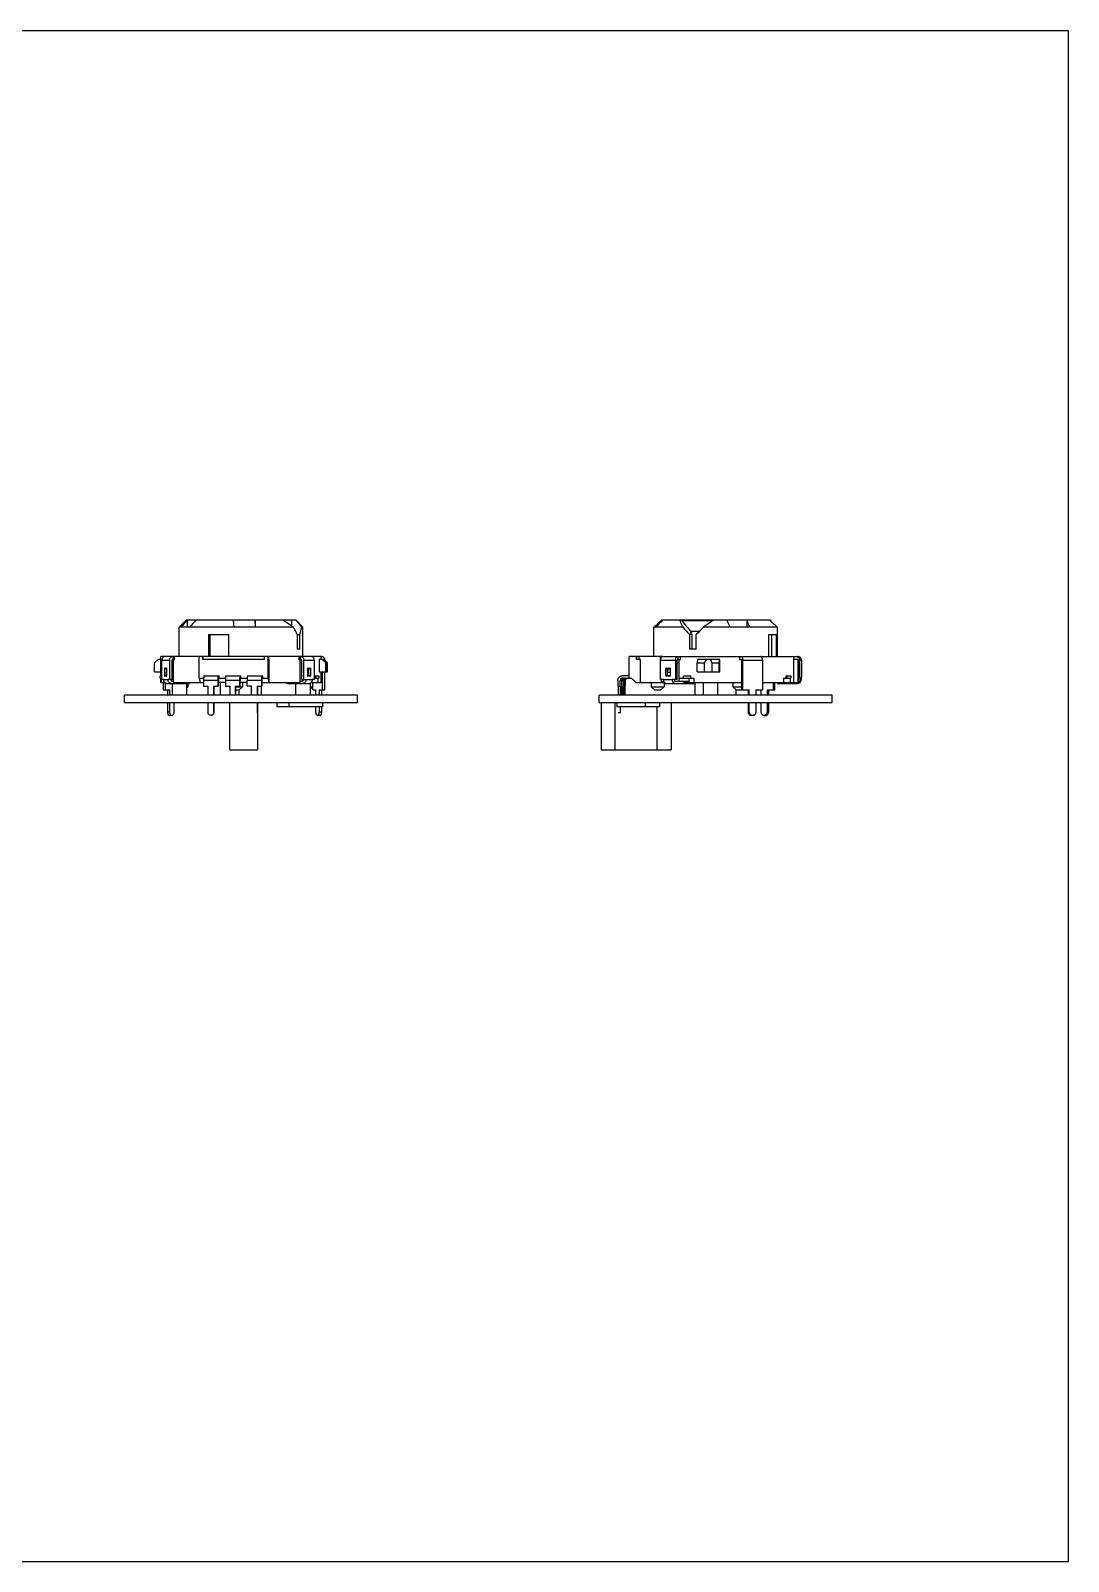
# Model space of a CAD drawing. Header units: millimetres. Extents: x 0 to 297, y 0 to 210.
# Drawn here: x 154.6 to 297, y 0 to 210 of the extents above; entities that cross this region are included whole.
import ezdxf

# ---------------------------------------------------------------- set-up
doc = ezdxf.new("R2010")
doc.units = ezdxf.units.MM
doc.header["$LTSCALE"] = 16.335
doc.layers.get('0').update_dxf_attribs({"linetype": 'CONTINUOUS'})

msp = doc.modelspace()

# ---------------------------------------------------------------- linework, layer by layer
at = {"color": 7, "linetype": 'Continuous'}
for p, q in [((0, 210), (297, 210)), ((297, 0), (297, 210)), ((175.965, 129.148), (174.965, 128.148)), ((190.69, 128.148), (174.965, 128.148)), ((174.965, 124.148), (174.965, 128.148)), ((175.965, 129.148), (190.96, 129.148)), ((176.125, 128.148), (176.125, 129.148)), ((182.401, 129.148), (182.461, 128.148)), ((185.395, 129.148), (185.395, 128.148)), ((185.455, 128.148), (185.395, 129.148)), ((190.965, 129.148), (191.965, 128.148)), ((191.965, 128.148), (191.796, 128.148)), ((191.965, 124.148), (191.965, 128.148)), ((240.104, 124.148), (240.104, 128.148)), ((244.126, 128.148), (240.104, 128.148)), ((240.253, 128.237), (240.163, 128.148)), ((241.104, 129.148), (241.104, 128.9)), ((241.104, 129.148), (256.104, 129.148)), ((248.179, 129.048), (243.951, 129.048)), ((257.104, 128.148), (246.915, 128.148)), ((252.896, 129.148), (252.896, 128.148)), ((256.028, 129.148), (256.067, 129.11)), ((256.104, 129.148), (256.104, 129.074)), ((257.104, 124.148), (257.104, 128.148)), ((178.988, 127.148), (181.776, 127.148)), ((178.988, 127.148), (178.988, 124.148)), ((179.233, 124.148), (179.233, 127.148)), ((181.776, 124.148), (181.776, 127.148)), ((191.169, 127.148), (191.538, 127.148)), ((191.169, 127.148), (191.169, 125.148)), ((191.538, 125.148), (191.538, 127.148)), ((245.375, 127.148), (245.012, 127.148)), ((245.012, 127.148), (245.012, 125.148)), ((245.375, 127.148), (245.096, 127.448)), ((245.096, 127.448), (245.297, 127.448)), ((246.326, 127.548), (245.21, 127.548)), ((245.297, 127.232), (245.297, 127.448)), ((245.375, 125.148), (245.375, 127.148)), ((245.942, 125.148), (245.942, 127.148)), ((255.829, 127.148), (256.934, 127.148)), ((255.829, 127.148), (255.829, 124.148)), ((256.315, 124.148), (256.315, 127.148)), ((256.934, 124.148), (256.934, 127.148)), ((194.507, 124.148), (172.465, 124.148)), ((172.465, 123.748), (172.465, 124.148)), ((172.9, 124.148), (172.9, 124.113)), ((174.214, 123.748), (174.214, 124.148)), ((174.329, 123.748), (174.329, 124.148)), ((177.731, 121.148), (177.731, 124.148)), ((178.229, 123.748), (178.229, 124.148)), ((178.263, 123.748), (178.263, 124.148)), ((186.681, 123.748), (186.681, 124.148)), ((186.697, 123.748), (186.697, 124.148)), ((187.195, 121.148), (187.195, 124.148)), ((187.282, 123.748), (187.282, 124.148)), ((191.538, 125.148), (191.169, 125.148)), ((191.399, 124.148), (191.399, 123.748)), ((191.588, 124.148), (191.588, 123.748)), ((193.339, 124.06), (193.339, 124.148)), ((194.465, 123.748), (194.465, 124.148)), ((236.734, 121.148), (236.734, 124.148)), ((241.3, 124.148), (236.734, 124.148)), ((237.73, 123.748), (237.73, 124.148)), ((237.773, 123.748), (237.773, 124.148)), ((238.118, 123.748), (238.118, 124.148)), ((240.985, 124.148), (240.985, 123.748)), ((241.242, 124.123), (241.242, 124.148)), ((241.328, 124.148), (259.87, 124.148)), ((243.438, 123.748), (243.438, 124.148)), ((243.709, 124.148), (243.709, 123.748)), ((243.754, 123.748), (243.754, 124.148)), ((245.942, 125.148), (245.012, 125.148)), ((251.85, 124.148), (251.85, 123.748)), ((259.284, 124.148), (259.284, 123.748)), ((171.579, 123.248), (172.078, 123.748)), ((171.579, 122.048), (171.579, 123.248)), ((171.579, 122.048), (172.479, 122.048)), ((172.479, 123.748), (172.078, 123.748)), ((172.465, 121.498), (172.465, 122.048)), ((172.479, 122.048), (172.479, 123.748)), ((172.605, 123.648), (173.662, 123.648)), ((172.605, 120.982), (172.605, 123.648)), ((173.302, 122.448), (172.964, 122.448)), ((172.964, 122.448), (172.964, 121.548)), ((173.007, 122.548), (173.26, 122.548)), ((173.26, 121.948), (173.302, 122.066)), ((173.302, 121.948), (173.26, 121.948)), ((173.26, 121.548), (173.26, 121.948)), ((173.302, 121.548), (173.302, 122.448)), ((173.662, 123.648), (173.662, 120.982)), ((174.024, 120.982), (174.024, 123.648)), ((174.223, 123.248), (174.024, 123.248)), ((174.115, 123.748), (174.329, 123.748)), ((174.223, 120.548), (174.223, 123.748)), ((186.697, 123.748), (178.229, 123.748)), ((187.332, 123.748), (187.282, 123.748)), ((187.332, 120.548), (187.332, 123.748)), ((191.531, 123.748), (191.399, 123.748)), ((191.531, 123.748), (191.531, 120.548)), ((191.759, 123.248), (191.531, 123.248)), ((191.534, 123.748), (191.677, 123.748)), ((191.759, 123.648), (191.759, 120.982)), ((192.087, 123.648), (193.521, 123.648)), ((192.087, 120.982), (192.087, 123.648)), ((192.574, 122.448), (192.592, 122.448)), ((192.574, 122.448), (192.574, 121.548)), ((192.756, 121.948), (192.574, 121.948)), ((192.756, 121.948), (192.592, 122.448)), ((192.631, 122.548), (192.976, 122.548)), ((193.033, 122.448), (192.705, 122.448)), ((192.705, 122.448), (192.705, 122.104)), ((192.756, 121.548), (192.756, 121.948)), ((193.033, 121.548), (193.033, 122.448)), ((193.521, 123.648), (193.521, 120.982)), ((194.853, 123.748), (194.19, 123.748)), ((194.19, 123.748), (194.19, 122.048)), ((194.19, 122.048), (195.351, 122.048)), ((194.465, 120.548), (194.465, 122.048)), ((194.592, 123.748), (195.09, 123.248)), ((194.597, 122.048), (194.597, 119.548)), ((194.72, 123.746), (194.722, 123.748)), ((195.351, 123.248), (194.853, 123.748)), ((194.96, 123.641), (194.96, 123.648)), ((194.96, 119.548), (194.96, 122.048)), ((195.09, 123.248), (195.177, 123.248)), ((195.09, 122.048), (195.09, 123.248)), ((195.177, 122.048), (195.177, 123.248)), ((195.264, 123.248), (195.351, 123.248)), ((195.264, 123.248), (195.264, 122.048)), ((195.351, 122.048), (195.351, 123.248)), ((238.306, 123.748), (237.73, 123.748)), ((238.306, 120.548), (238.306, 123.748)), ((241.049, 123.748), (240.985, 123.748)), ((241.041, 120.982), (241.041, 123.648)), ((241.041, 123.648), (243.089, 123.648)), ((241.967, 122.448), (241.737, 122.448)), ((241.737, 122.448), (241.737, 121.548)), ((241.819, 122.548), (242.311, 122.548)), ((242.067, 122.448), (241.952, 121.948)), ((242.393, 121.948), (241.952, 121.948)), ((241.952, 121.948), (241.952, 121.548)), ((241.967, 122.013), (241.967, 122.448)), ((242.067, 122.448), (242.393, 122.448)), ((242.393, 121.548), (242.393, 122.448)), ((243.089, 123.648), (243.089, 120.982)), ((243.318, 120.982), (243.318, 123.648)), ((243.582, 123.248), (243.318, 123.248)), ((243.376, 123.748), (243.754, 123.748)), ((243.582, 120.748), (243.582, 123.748)), ((246.125, 123.748), (246.081, 123.248)), ((246.081, 123.248), (247.077, 123.248)), ((246.081, 122.048), (246.081, 123.248)), ((246.081, 122.048), (249.148, 122.048)), ((249.148, 123.748), (246.125, 123.748)), ((247.077, 122.048), (247.077, 123.248)), ((248.075, 123.292), (248.074, 123.248)), ((248.074, 123.248), (249.07, 123.248)), ((248.074, 123.248), (248.074, 122.048)), ((249.07, 123.248), (249.113, 123.748)), ((249.07, 122.048), (249.07, 123.248)), ((249.148, 122.048), (249.148, 123.748)), ((251.85, 123.748), (252.097, 123.748)), ((252.14, 123.648), (252.14, 119.548)), ((252.309, 123.648), (255.028, 123.648)), ((252.309, 119.548), (252.309, 123.648)), ((255.028, 123.648), (255.028, 119.548)), ((259.951, 123.748), (259.282, 123.748)), ((259.282, 123.748), (259.282, 120.548)), ((259.912, 120.548), (259.912, 123.748)), ((259.951, 120.548), (259.951, 123.748)), ((260.368, 123.648), (260.15, 123.648)), ((260.15, 121.282), (260.15, 123.648)), ((260.368, 123.648), (260.368, 121.282)), ((172.371, 121.498), (172.605, 121.498)), ((172.371, 121.148), (172.371, 121.498)), ((172.371, 121.148), (172.605, 121.148)), ((172.465, 120.548), (172.465, 121.148)), ((172.465, 120.548), (173.004, 120.548)), ((172.515, 121.148), (172.515, 120.548)), ((172.562, 121.498), (172.562, 121.148)), ((172.816, 120.982), (172.605, 120.982)), ((172.789, 120.548), (172.789, 119.548)), ((172.816, 120.948), (172.816, 120.982)), ((173.45, 120.948), (172.816, 120.948)), ((172.964, 121.548), (173.302, 121.548)), ((173.26, 121.448), (173.007, 121.448)), ((173.116, 119.548), (173.116, 120.482)), ((173.27, 120.448), (176.405, 120.448)), ((174.024, 120.982), (173.45, 120.982)), ((173.45, 120.982), (173.45, 120.948)), ((173.813, 120.948), (173.813, 120.982)), ((173.906, 120.848), (173.906, 120.748)), ((173.906, 120.748), (174.223, 120.748)), ((173.998, 120.448), (173.998, 118.848)), ((174.223, 120.548), (178.334, 120.548)), ((175.972, 120.448), (175.972, 120.548)), ((175.998, 120.448), (175.998, 118.848)), ((175.998, 119.998), (176.15, 119.998)), ((175.998, 119.846), (176.15, 119.998)), ((176.15, 120.448), (176.15, 119.998)), ((176.406, 120.548), (176.406, 120.448)), ((177.731, 121.148), (178.341, 121.148)), ((177.757, 121.148), (177.809, 120.548)), ((180.327, 120.848), (178.334, 120.848)), ((178.334, 120.848), (178.334, 120.062)), ((178.334, 120.062), (178.932, 120.062)), ((178.391, 121.498), (180.471, 121.498)), ((178.932, 120.062), (178.932, 118.848)), ((179.729, 120.062), (180.357, 120.062)), ((179.729, 118.848), (179.729, 120.062)), ((179.76, 118.848), (179.76, 120.062)), ((180.327, 120.062), (180.327, 120.848)), ((180.357, 120.062), (180.357, 120.848)), ((181.323, 120.548), (180.357, 120.548)), ((180.383, 121.148), (181.33, 121.148)), ((180.471, 121.148), (180.471, 121.498)), ((180.648, 118.848), (180.648, 120.548)), ((183.315, 120.848), (181.323, 120.848)), ((181.323, 120.848), (181.323, 120.062)), ((181.323, 120.062), (181.921, 120.062)), ((181.38, 121.498), (183.459, 121.498)), ((181.868, 120.062), (181.868, 119.998)), ((181.868, 119.998), (181.921, 119.998)), ((181.921, 119.946), (181.868, 119.998)), ((181.921, 120.062), (181.921, 118.848)), ((182.718, 120.062), (183.346, 120.062)), ((182.718, 118.848), (182.718, 120.062)), ((182.748, 118.848), (182.748, 120.062)), ((182.748, 119.998), (183.668, 119.998)), ((183.218, 119.548), (183.668, 119.998)), ((183.315, 120.062), (183.315, 120.848)), ((183.346, 120.062), (183.346, 120.848)), ((184.312, 120.548), (183.346, 120.548)), ((183.372, 121.148), (184.318, 121.148)), ((183.459, 121.148), (183.459, 121.498)), ((183.668, 120.548), (183.668, 119.998)), ((186.304, 120.848), (184.312, 120.848)), ((184.312, 120.062), (184.312, 120.848)), ((184.909, 120.062), (184.312, 120.062)), ((184.368, 121.498), (186.448, 121.498)), ((184.909, 118.848), (184.909, 120.062)), ((185.706, 120.062), (186.334, 120.062)), ((185.706, 120.062), (185.706, 118.848)), ((185.737, 118.848), (185.737, 120.062)), ((186.283, 118.848), (186.283, 120.062)), ((186.304, 120.848), (186.304, 120.062)), ((186.334, 120.062), (186.334, 120.848)), ((186.334, 120.548), (191.531, 120.548)), ((186.361, 121.148), (187.221, 121.148)), ((186.448, 121.148), (186.448, 121.498)), ((187.273, 120.548), (187.221, 121.148)), ((189.774, 120.548), (189.774, 120.448)), ((189.774, 120.448), (192.824, 120.448)), ((190.094, 120.548), (190.094, 120.448)), ((190.933, 120.448), (190.933, 118.848)), ((191.531, 120.748), (191.962, 120.748)), ((191.759, 120.982), (192.373, 120.982)), ((191.962, 120.748), (191.962, 120.848)), ((192.046, 120.982), (192.046, 120.948)), ((192.373, 120.948), (192.373, 120.982)), ((193.234, 120.948), (192.373, 120.948)), ((192.574, 121.548), (193.033, 121.548)), ((192.976, 121.448), (192.631, 121.448)), ((192.933, 120.467), (192.933, 118.848)), ((192.933, 119.998), (193.284, 119.998)), ((192.933, 119.647), (193.284, 119.998)), ((193.064, 120.548), (194.465, 120.548)), ((193.196, 120.748), (193.252, 120.748)), ((193.521, 120.982), (193.234, 120.982)), ((193.234, 120.982), (193.234, 120.948)), ((193.252, 120.982), (193.252, 120.748)), ((193.284, 120.548), (193.284, 119.998)), ((193.329, 119.548), (193.329, 120.548)), ((193.521, 121.148), (194.123, 121.148)), ((193.549, 121.498), (194.123, 121.498)), ((193.549, 121.498), (193.549, 121.148)), ((193.759, 121.148), (193.759, 121.498)), ((194.066, 120.548), (194.066, 121.148)), ((194.123, 121.498), (194.123, 121.148)), ((235.155, 120.848), (235.155, 120.062)), ((235.155, 120.062), (235.556, 120.062)), ((235.208, 120.062), (235.208, 118.848)), ((235.504, 120.062), (235.504, 120.848)), ((235.678, 120.848), (235.504, 120.848)), ((235.556, 118.848), (235.556, 120.062)), ((235.626, 120.062), (235.626, 118.848)), ((235.626, 120.062), (235.818, 120.062)), ((235.678, 120.848), (235.678, 120.062)), ((235.765, 120.062), (235.765, 120.848)), ((235.94, 120.848), (235.765, 120.848)), ((236.734, 121.498), (235.803, 121.498)), ((235.803, 121.148), (237.033, 121.148)), ((235.818, 118.848), (235.818, 120.062)), ((235.887, 120.062), (235.887, 118.848)), ((235.887, 120.062), (236.079, 120.062)), ((235.94, 120.848), (235.94, 120.062)), ((236.027, 120.062), (236.027, 120.848)), ((236.201, 120.848), (236.027, 120.848)), ((236.079, 118.848), (236.079, 120.062)), ((236.149, 120.062), (236.149, 118.848)), ((236.201, 120.062), (236.149, 120.062)), ((236.201, 120.848), (236.201, 120.062)), ((237.63, 120.548), (237.033, 121.148)), ((237.63, 120.548), (241.569, 120.548)), ((239.734, 120.548), (239.734, 119.998)), ((240.184, 119.548), (239.734, 119.998)), ((239.734, 119.998), (241.534, 119.998)), ((241.451, 120.982), (241.041, 120.982)), ((241.084, 119.548), (241.534, 119.998)), ((241.125, 120.982), (241.125, 120.548)), ((241.125, 120.748), (241.477, 120.748)), ((241.451, 120.948), (241.451, 120.982)), ((242.679, 120.948), (241.451, 120.948)), ((241.534, 120.548), (241.534, 119.998)), ((241.737, 121.548), (242.393, 121.548)), ((241.738, 120.448), (245.712, 120.448)), ((242.311, 121.448), (241.819, 121.448)), ((243.318, 120.982), (242.679, 120.982)), ((242.679, 120.982), (242.679, 120.948)), ((242.909, 120.948), (242.909, 120.982)), ((242.968, 120.848), (242.968, 120.748)), ((242.968, 120.748), (244.957, 120.748)), ((243.582, 121.148), (245.669, 121.148)), ((244.19, 121.498), (245.18, 121.498)), ((244.19, 121.148), (244.19, 121.498)), ((244.276, 120.448), (244.276, 120.748)), ((244.411, 120.748), (244.411, 120.448)), ((244.411, 120.548), (252.14, 120.548)), ((244.957, 120.548), (244.957, 121.148)), ((245.162, 121.498), (245.162, 121.148)), ((245.18, 121.148), (245.18, 121.498)), ((245.669, 120.548), (245.669, 121.148)), ((245.712, 120.548), (245.712, 120.448)), ((245.786, 118.848), (245.786, 120.548)), ((246.863, 120.548), (246.863, 118.848)), ((248.863, 120.548), (248.863, 118.848)), ((250.975, 120.548), (250.975, 119.998)), ((250.975, 119.998), (252.14, 119.998)), ((251.425, 119.548), (250.975, 119.998)), ((255.028, 120.548), (259.951, 120.548)), ((256.476, 120.548), (256.476, 119.548)), ((256.706, 119.548), (256.706, 120.548)), ((257.036, 120.548), (257.036, 120.448)), ((257.036, 120.448), (259.827, 120.448)), ((257.721, 120.548), (257.721, 120.448)), ((257.929, 121.148), (258.897, 121.148)), ((257.929, 121.148), (257.929, 120.548)), ((258.211, 121.498), (258.897, 121.498)), ((258.211, 121.498), (258.211, 121.148)), ((258.429, 121.148), (258.429, 121.498)), ((258.885, 120.548), (258.885, 121.148)), ((258.897, 121.498), (258.897, 121.148)), ((259.951, 121.282), (260.194, 121.282)), ((260.119, 120.548), (260.208, 120.548)), ((260.169, 120.587), (260.169, 120.548)), ((260.194, 120.948), (260.194, 121.282)), ((260.194, 120.948), (260.325, 120.948)), ((260.208, 120.548), (260.208, 120.633)), ((260.368, 121.282), (260.325, 121.282)), ((260.325, 121.282), (260.325, 120.948)), ((199.465, 118.848), (167.465, 118.848)), ((167.465, 117.848), (167.465, 118.848)), ((167.465, 117.848), (199.465, 117.848)), ((172.789, 119.548), (173.69, 119.548)), ((173.362, 119.548), (173.362, 118.848)), ((173.362, 117.848), (173.362, 116.548)), ((173.69, 118.848), (173.69, 119.548)), ((173.69, 116.548), (173.69, 117.848)), ((174.264, 117.848), (174.264, 116.548)), ((178.932, 117.848), (178.932, 116.462)), ((179.729, 116.462), (179.729, 117.848)), ((179.76, 116.462), (179.76, 117.848)), ((181.921, 111.348), (181.921, 117.848)), ((182.748, 119.548), (183.218, 119.548)), ((183.219, 118.848), (183.219, 119.548)), ((185.721, 117.848), (185.721, 111.348)), ((185.737, 116.462), (185.737, 117.848)), ((188.383, 117.848), (188.383, 117.248)), ((190.034, 117.848), (190.034, 117.248)), ((193.329, 119.548), (193.752, 119.548)), ((193.752, 118.848), (193.752, 119.548)), ((194.175, 119.548), (194.96, 119.548)), ((194.175, 119.548), (194.175, 118.848)), ((194.537, 118.848), (194.537, 119.548)), ((194.666, 117.848), (194.666, 117.248)), ((199.465, 117.848), (199.465, 118.848)), ((232.604, 117.848), (232.604, 118.848)), ((264.604, 118.848), (232.604, 118.848)), ((232.604, 117.848), (264.604, 117.848)), ((232.876, 117.848), (232.876, 111.348)), ((234.776, 117.848), (234.776, 111.348)), ((235.049, 117.848), (235.049, 117.248)), ((238.936, 117.848), (238.936, 117.248)), ((240.184, 119.548), (241.084, 119.548)), ((240.904, 117.848), (240.904, 117.248)), ((242.476, 117.848), (242.476, 111.348)), ((251.422, 118.848), (251.422, 119.548)), ((251.425, 119.548), (252.108, 119.548)), ((252.14, 119.548), (253.215, 119.548)), ((253.046, 119.548), (253.046, 118.848)), ((253.046, 117.848), (253.046, 116.548)), ((253.215, 118.848), (253.215, 119.548)), ((253.215, 116.548), (253.215, 117.848)), ((254.121, 119.548), (255.028, 119.548)), ((254.121, 119.548), (254.121, 118.848)), ((254.121, 117.848), (254.121, 116.548)), ((254.838, 118.848), (254.838, 119.548)), ((254.838, 116.548), (254.838, 117.848)), ((255.657, 119.548), (256.706, 119.548)), ((255.657, 119.548), (255.657, 118.848)), ((255.657, 117.848), (255.657, 116.548)), ((255.887, 118.848), (255.887, 119.548)), ((255.887, 116.548), (255.887, 117.848)), ((264.604, 117.848), (264.604, 118.848)), ((173.362, 116.548), (173.69, 116.548)), ((173.977, 116.048), (173.649, 116.048)), ((179.729, 116.462), (179.76, 116.462)), ((185.721, 116.462), (185.737, 116.462)), ((194.666, 117.248), (188.383, 117.248)), ((193.752, 116.548), (193.752, 117.248)), ((194.326, 116.048), (193.963, 116.048)), ((194.175, 117.248), (194.175, 116.548)), ((194.175, 116.548), (194.537, 116.548)), ((194.537, 116.548), (194.537, 117.248)), ((240.904, 117.248), (235.049, 117.248)), ((235.208, 116.462), (235.556, 116.462)), ((235.556, 116.462), (235.556, 117.248)), ((240.576, 111.348), (240.576, 117.248)), ((253.046, 116.548), (253.215, 116.548)), ((253.668, 116.048), (253.499, 116.048)), ((255.248, 116.048), (255.477, 116.048)), ((255.657, 116.548), (255.887, 116.548)), ((181.921, 111.348), (185.721, 111.348)), ((232.876, 111.348), (242.476, 111.348)), ((0, 0), (297, 0))]:
    msp.add_line(p, q, dxfattribs=at)
for centre, radius, start, end in [((612.148, -279.28), 597.437, 136.871608, 137.002873), ((613.338, -279.28), 597.437, 136.871608, 137.002873), ((676.404, -314.035), 621.03, 134.469238, 134.600784), ((-183.688, -318.777), 627.684, 45.399748, 45.524955), ((194.419, 123.65), 0.541, 11.70951, 14.12653), ((194.408, 123.648), 0.551, 0.01309, 11.69458), ((185.331, 120.922), 5.003, 177.11632, 177.37082), ((188.32, 120.922), 5.003, 177.11632, 177.37082), ((191.308, 120.922), 5.003, 177.11632, 177.37082), ((236.065, 120.849), 0.3, 90.06844, 180.0294), ((235.977, 120.848), 0.3, 90.06841, 108.05816), ((236.24, 120.849), 0.3, 129.94565, 180.02625), ((236.327, 120.849), 0.3, 90.06844, 180.0294), ((236.239, 120.848), 0.3, 90.06841, 108.05816), ((236.502, 120.849), 0.3, 129.94565, 180.02625), ((236.5, 120.848), 0.3, 90.06841, 108.05816), ((259.696, 120.945), 0.497, 270.00601, 302.98554), ((259.694, 120.948), 0.5, 303.0242, 0.03812), ((185.333, 116.462), 0.404, 345.44624, 359.94828)]:
    msp.add_arc(centre, radius, start, end, dxfattribs=at)
for centre, major_axis, ratio, start_param, end_param in [((183.465, 126.648), (5.79, 5.79), 0.6792908, -0.7295696, -0.6088975), ((183.465, 126.648), (-7.031, 7.031), 0.6792908, -2.1086304, -1.9900883), ((183.465, 126.648), (7.031, 7.031), 0.6792908, -0.9152473, -0.7967052), ((248.604, 126.648), (-6.876, 6.876), 0.1909789, 1.0168825, 1.2675537), ((248.604, 126.648), (-8.349, 8.349), 0.1909789, 1.2046901, 1.3232322), ((248.604, 126.648), (8.349, 8.349), 0.1909789, -4.701082, -4.5825399), ((195.22, 123.248), (-0.5, 0.5), 0.0436608, 0.0436331, 1.5271632), ((195.22, 123.248), (-0.5, 0.5), 0.0436608, -1.6144294, -0.0436331), ((247.575, 123.248), (0.369, 0.369), 0.9163314, -0.741765, 2.3125614)]:
    msp.add_ellipse(centre, major_axis=major_axis, ratio=ratio, start_param=start_param, end_param=end_param, dxfattribs=at)
for points, knots in [([(190.69, 128.148), (190.562, 128.235), (190.045, 128.579), (189.519, 128.91), (189.117, 129.148)], [0, 0, 0, 0, 0.2486195, 1, 1, 1, 1]), ([(190.96, 129.148), (191.035, 129.069), (191.329, 128.748), (191.602, 128.409), (191.796, 128.148)], [0, 0, 0, 0, 0.2523043, 1, 1, 1, 1]), ([(244.126, 128.148), (244.084, 128.234), (243.926, 128.563), (243.776, 128.898), (243.674, 129.148)], [0, 0, 0, 0, 0.2597686, 1, 1, 1, 1]), ([(248.322, 129.148), (248.205, 129.068), (247.733, 128.739), (247.265, 128.404), (246.915, 128.148)], [0, 0, 0, 0, 0.2462333, 1, 1, 1, 1]), ([(250.143, 129.148), (250.176, 129.065), (250.311, 128.732), (250.446, 128.399), (250.547, 128.148)], [0, 0, 0, 0, 0.2498392, 1, 1, 1, 1]), ([(253.3, 128.148), (253.267, 128.232), (253.132, 128.565), (252.998, 128.899), (252.896, 129.148)], [0, 0, 0, 0, 0.2501511, 1, 1, 1, 1]), ([(173.058, 124.148), (173.029, 124.148), (172.969, 124.142), (172.883, 124.113), (172.804, 124.066), (172.712, 123.982), (172.628, 123.842), (172.605, 123.713), (172.605, 123.648)], [0, 0, 0, 0, 0.1191326, 0.2393166, 0.3611787, 0.485325, 0.7394314, 1, 1, 1, 1]), ([(173.662, 123.648), (173.662, 123.713), (173.684, 123.842), (173.768, 123.982), (173.861, 124.066), (173.94, 124.113), (174.025, 124.142), (174.085, 124.148), (174.115, 124.148)], [0, 0, 0, 0, 0.2605685, 0.5146749, 0.6388212, 0.7606833, 0.8808674, 1, 1, 1, 1]), ([(191.677, 124.148), (191.704, 124.148), (191.758, 124.142), (191.863, 124.103), (191.979, 124.005), (192.066, 123.84), (192.087, 123.713), (192.087, 123.648)], [0, 0, 0, 0, 0.1128932, 0.2279099, 0.4684994, 0.7279512, 1, 1, 1, 1]), ([(193.521, 123.648), (193.521, 123.713), (193.5, 123.84), (193.413, 124.005), (193.297, 124.103), (193.192, 124.142), (193.138, 124.148), (193.111, 124.148)], [0, 0, 0, 0, 0.2720487, 0.5315005, 0.77209, 0.8871068, 1, 1, 1, 1]), ([(194.507, 124.148), (194.556, 124.148), (194.655, 124.13), (194.787, 124.052), (194.889, 123.932), (194.93, 123.834), (194.943, 123.782)], [0, 0, 0, 0, 0.2406319, 0.4861848, 0.73949, 1, 1, 1, 1]), ([(241.328, 124.148), (241.309, 124.148), (241.27, 124.141), (241.215, 124.111), (241.165, 124.064), (241.105, 123.976), (241.054, 123.835), (241.041, 123.713), (241.041, 123.648)], [0, 0, 0, 0, 0.0904326, 0.1874509, 0.2954283, 0.4163132, 0.6930998, 1, 1, 1, 1]), ([(243.089, 123.648), (243.089, 123.713), (243.102, 123.835), (243.153, 123.976), (243.213, 124.064), (243.262, 124.111), (243.317, 124.141), (243.357, 124.148), (243.376, 124.148)], [0, 0, 0, 0, 0.3069001, 0.5836867, 0.7045716, 0.812549, 0.9095673, 1, 1, 1, 1]), ([(252.097, 124.148), (252.112, 124.148), (252.142, 124.141), (252.182, 124.11), (252.218, 124.062), (252.244, 124.012), (252.261, 123.965), (252.278, 123.911), (252.294, 123.838), (252.306, 123.745), (252.309, 123.681), (252.309, 123.648)], [0, 0, 0, 0, 0.072834, 0.1568465, 0.2582114, 0.3785885, 0.4456052, 0.5166903, 0.6691835, 0.8320189, 1, 1, 1, 1]), ([(255.028, 123.648), (255.028, 123.681), (255.025, 123.745), (255.013, 123.838), (254.997, 123.911), (254.98, 123.965), (254.963, 124.012), (254.937, 124.062), (254.901, 124.11), (254.861, 124.141), (254.83, 124.148), (254.816, 124.148)], [0, 0, 0, 0, 0.1679811, 0.3308164, 0.4833096, 0.5543947, 0.6214114, 0.7417885, 0.8431535, 0.927166, 1, 1, 1, 1]), ([(259.652, 124.148), (259.717, 124.148), (259.848, 124.122), (260.014, 124.011), (260.125, 123.845), (260.15, 123.713), (260.15, 123.648)], [0, 0, 0, 0, 0.2495806, 0.4993773, 0.7495386, 1, 1, 1, 1]), ([(260.368, 123.648), (260.368, 123.713), (260.342, 123.845), (260.232, 124.011), (260.066, 124.122), (259.935, 124.148), (259.87, 124.148)], [0, 0, 0, 0, 0.2504613, 0.5006226, 0.7504192, 1, 1, 1, 1]), ([(172.977, 122.519), (172.972, 122.509), (172.966, 122.485), (172.964, 122.461), (172.964, 122.448)], [0, 0, 0, 0, 0.4674631, 1, 1, 1, 1]), ([(173.007, 122.548), (173.004, 122.548), (172.996, 122.546), (172.985, 122.536), (172.979, 122.525), (172.977, 122.519)], [0, 0, 0, 0, 0.192859, 0.5415034, 1, 1, 1, 1]), ([(173.29, 122.519), (173.288, 122.523), (173.284, 122.533), (173.274, 122.544), (173.264, 122.548), (173.26, 122.548)], [0, 0, 0, 0, 0.3191341, 0.703256, 1, 1, 1, 1]), ([(173.302, 122.448), (173.302, 122.461), (173.3, 122.485), (173.294, 122.509), (173.29, 122.519)], [0, 0, 0, 0, 0.5325369, 1, 1, 1, 1]), ([(174.115, 123.748), (174.103, 123.748), (174.079, 123.743), (174.049, 123.72), (174.029, 123.687), (174.024, 123.661), (174.024, 123.648)], [0, 0, 0, 0, 0.2385729, 0.4839633, 0.7387401, 1, 1, 1, 1]), ([(191.759, 123.648), (191.759, 123.661), (191.755, 123.687), (191.737, 123.72), (191.71, 123.743), (191.688, 123.748), (191.677, 123.748)], [0, 0, 0, 0, 0.2724776, 0.5323344, 0.7733008, 1, 1, 1, 1]), ([(192.591, 122.519), (192.588, 122.514), (192.578, 122.492), (192.574, 122.467), (192.574, 122.448)], [0, 0, 0, 0, 0.228938, 1, 1, 1, 1]), ([(192.631, 122.548), (192.624, 122.548), (192.606, 122.542), (192.596, 122.527), (192.591, 122.519)], [0, 0, 0, 0, 0.4484869, 1, 1, 1, 1]), ([(192.663, 122.545), (192.664, 122.544), (192.669, 122.542), (192.674, 122.538), (192.677, 122.535)], [0, 0, 0, 0, 0.2374313, 1, 1, 1, 1]), ([(192.677, 122.535), (192.678, 122.534), (192.682, 122.529), (192.686, 122.523), (192.689, 122.519)], [0, 0, 0, 0, 0.2367987, 1, 1, 1, 1]), ([(192.689, 122.519), (192.691, 122.514), (192.702, 122.492), (192.705, 122.467), (192.705, 122.448)], [0, 0, 0, 0, 0.228938, 1, 1, 1, 1]), ([(193.016, 122.519), (193.011, 122.527), (193.001, 122.542), (192.983, 122.548), (192.976, 122.548)], [0, 0, 0, 0, 0.5515131, 1, 1, 1, 1]), ([(193.033, 122.448), (193.033, 122.455), (193.032, 122.479), (193.025, 122.504), (193.016, 122.519)], [0, 0, 0, 0, 0.2672509, 1, 1, 1, 1]), ([(241.761, 122.519), (241.758, 122.514), (241.744, 122.493), (241.737, 122.467), (241.737, 122.448)], [0, 0, 0, 0, 0.2417663, 1, 1, 1, 1]), ([(241.819, 122.548), (241.809, 122.548), (241.786, 122.543), (241.769, 122.528), (241.761, 122.519)], [0, 0, 0, 0, 0.4846995, 1, 1, 1, 1]), ([(241.967, 122.448), (241.967, 122.455), (241.969, 122.48), (241.979, 122.505), (241.991, 122.519)], [0, 0, 0, 0, 0.2592777, 1, 1, 1, 1]), ([(241.991, 122.519), (241.998, 122.528), (242.016, 122.543), (242.038, 122.548), (242.049, 122.548)], [0, 0, 0, 0, 0.5153005, 1, 1, 1, 1]), ([(242.369, 122.519), (242.362, 122.528), (242.344, 122.543), (242.322, 122.548), (242.311, 122.548)], [0, 0, 0, 0, 0.5153005, 1, 1, 1, 1]), ([(242.393, 122.448), (242.393, 122.455), (242.391, 122.48), (242.381, 122.505), (242.369, 122.519)], [0, 0, 0, 0, 0.2592777, 1, 1, 1, 1]), ([(243.376, 123.748), (243.368, 123.748), (243.351, 123.742), (243.333, 123.718), (243.321, 123.686), (243.318, 123.661), (243.318, 123.648)], [0, 0, 0, 0, 0.1857882, 0.4142094, 0.6919913, 1, 1, 1, 1]), ([(252.14, 123.648), (252.14, 123.661), (252.138, 123.68), (252.133, 123.704), (252.125, 123.727), (252.111, 123.748), (252.097, 123.748)], [0, 0, 0, 0, 0.3368664, 0.4923851, 0.6329754, 1, 1, 1, 1]), ([(172.816, 120.948), (172.816, 120.884), (172.839, 120.754), (172.923, 120.615), (173.015, 120.531), (173.094, 120.484), (173.18, 120.455), (173.24, 120.448), (173.27, 120.448)], [0, 0, 0, 0, 0.2605685, 0.5146749, 0.6388212, 0.7606833, 0.8808674, 1, 1, 1, 1]), ([(172.964, 121.548), (172.964, 121.536), (172.966, 121.512), (172.972, 121.488), (172.977, 121.478)], [0, 0, 0, 0, 0.5325369, 1, 1, 1, 1]), ([(172.977, 121.478), (172.978, 121.473), (172.983, 121.464), (172.992, 121.452), (173.002, 121.448), (173.007, 121.448)], [0, 0, 0, 0, 0.3191341, 0.703256, 1, 1, 1, 1]), ([(173.26, 121.448), (173.263, 121.448), (173.271, 121.45), (173.282, 121.461), (173.287, 121.471), (173.29, 121.478)], [0, 0, 0, 0, 0.192859, 0.5415034, 1, 1, 1, 1]), ([(173.29, 121.478), (173.294, 121.488), (173.3, 121.512), (173.302, 121.536), (173.302, 121.548)], [0, 0, 0, 0, 0.4674631, 1, 1, 1, 1]), ([(173.903, 120.448), (173.874, 120.448), (173.814, 120.455), (173.728, 120.484), (173.649, 120.531), (173.557, 120.615), (173.473, 120.754), (173.45, 120.884), (173.45, 120.948)], [0, 0, 0, 0, 0.1191326, 0.2393166, 0.3611787, 0.485325, 0.7394314, 1, 1, 1, 1]), ([(173.813, 120.948), (173.813, 120.935), (173.818, 120.909), (173.838, 120.875), (173.869, 120.853), (173.894, 120.848), (173.906, 120.848)], [0, 0, 0, 0, 0.2614604, 0.5162291, 0.761439, 1, 1, 1, 1]), ([(178.391, 121.498), (178.389, 121.498), (178.384, 121.494), (178.376, 121.478), (178.367, 121.442), (178.358, 121.382), (178.35, 121.302), (178.343, 121.205), (178.338, 121.094), (178.335, 120.974), (178.334, 120.891), (178.334, 120.848)], [0, 0, 0, 0, 0.0096846, 0.0261858, 0.084692, 0.1771906, 0.3007462, 0.4508556, 0.62181, 0.8073053, 1, 1, 1, 1]), ([(180.327, 120.848), (180.327, 120.875), (180.327, 120.976), (180.33, 121.077), (180.333, 121.152)], [0, 0, 0, 0, 0.2591086, 1, 1, 1, 1]), ([(180.334, 121.174), (180.337, 121.219), (180.342, 121.298), (180.351, 121.39), (180.361, 121.446), (180.367, 121.471), (180.372, 121.485), (180.376, 121.493), (180.38, 121.498), (180.383, 121.498)], [0, 0, 0, 0, 0.4055676, 0.7180527, 0.8328123, 0.9176497, 0.9486356, 0.9721834, 1, 1, 1, 1]), ([(180.383, 121.148), (180.382, 121.148), (180.38, 121.147), (180.376, 121.139), (180.372, 121.122), (180.368, 121.095), (180.364, 121.058), (180.361, 121.013), (180.358, 120.942), (180.357, 120.887), (180.357, 120.848)], [0, 0, 0, 0, 0.0096828, 0.0261918, 0.0846866, 0.1771892, 0.3007793, 0.4508329, 0.6217962, 1, 1, 1, 1]), ([(181.38, 121.498), (181.377, 121.498), (181.372, 121.494), (181.365, 121.478), (181.356, 121.442), (181.347, 121.382), (181.339, 121.302), (181.332, 121.205), (181.327, 121.094), (181.324, 120.974), (181.323, 120.891), (181.323, 120.848)], [0, 0, 0, 0, 0.0096846, 0.0261858, 0.084692, 0.1771906, 0.3007462, 0.4508556, 0.62181, 0.8073053, 1, 1, 1, 1]), ([(183.315, 120.848), (183.315, 120.875), (183.316, 120.976), (183.318, 121.077), (183.322, 121.152)], [0, 0, 0, 0, 0.2591086, 1, 1, 1, 1]), ([(183.323, 121.174), (183.325, 121.219), (183.33, 121.298), (183.34, 121.39), (183.349, 121.446), (183.355, 121.471), (183.361, 121.485), (183.364, 121.493), (183.369, 121.498), (183.372, 121.498)], [0, 0, 0, 0, 0.4055676, 0.7180527, 0.8328123, 0.9176497, 0.9486356, 0.9721834, 1, 1, 1, 1]), ([(183.372, 121.148), (183.371, 121.148), (183.369, 121.147), (183.365, 121.139), (183.361, 121.122), (183.357, 121.095), (183.353, 121.058), (183.35, 121.013), (183.347, 120.942), (183.346, 120.887), (183.346, 120.848)], [0, 0, 0, 0, 0.0096828, 0.0261918, 0.0846866, 0.1771892, 0.3007793, 0.4508329, 0.6217962, 1, 1, 1, 1]), ([(184.368, 121.498), (184.366, 121.498), (184.361, 121.494), (184.353, 121.478), (184.344, 121.442), (184.335, 121.382), (184.327, 121.302), (184.32, 121.205), (184.315, 121.094), (184.312, 120.974), (184.312, 120.891), (184.312, 120.848)], [0, 0, 0, 0, 0.0096846, 0.0261858, 0.084692, 0.1771906, 0.3007462, 0.4508556, 0.62181, 0.8073053, 1, 1, 1, 1]), ([(186.304, 120.848), (186.304, 120.875), (186.304, 120.976), (186.307, 121.077), (186.31, 121.152)], [0, 0, 0, 0, 0.2591086, 1, 1, 1, 1]), ([(186.312, 121.174), (186.314, 121.219), (186.319, 121.298), (186.328, 121.39), (186.338, 121.446), (186.344, 121.471), (186.349, 121.485), (186.353, 121.493), (186.357, 121.498), (186.361, 121.498)], [0, 0, 0, 0, 0.4055676, 0.7180527, 0.8328123, 0.9176497, 0.9486356, 0.9721834, 1, 1, 1, 1]), ([(186.361, 121.148), (186.36, 121.148), (186.357, 121.147), (186.354, 121.139), (186.35, 121.122), (186.345, 121.095), (186.342, 121.058), (186.339, 121.013), (186.335, 120.942), (186.334, 120.887), (186.334, 120.848)], [0, 0, 0, 0, 0.0096828, 0.0261918, 0.0846866, 0.1771892, 0.3007793, 0.4508329, 0.6217962, 1, 1, 1, 1]), ([(191.962, 120.848), (191.972, 120.848), (191.995, 120.853), (192.023, 120.876), (192.042, 120.909), (192.046, 120.935), (192.046, 120.948)], [0, 0, 0, 0, 0.226635, 0.4672224, 0.7270895, 1, 1, 1, 1]), ([(192.373, 120.948), (192.373, 120.884), (192.353, 120.756), (192.266, 120.591), (192.15, 120.494), (192.045, 120.455), (191.991, 120.448), (191.964, 120.448)], [0, 0, 0, 0, 0.2720487, 0.5315005, 0.77209, 0.8871068, 1, 1, 1, 1]), ([(192.574, 121.548), (192.574, 121.542), (192.576, 121.518), (192.582, 121.493), (192.591, 121.478)], [0, 0, 0, 0, 0.2672509, 1, 1, 1, 1]), ([(192.591, 121.478), (192.596, 121.469), (192.606, 121.455), (192.624, 121.448), (192.631, 121.448)], [0, 0, 0, 0, 0.5515131, 1, 1, 1, 1]), ([(192.689, 121.478), (192.684, 121.469), (192.673, 121.455), (192.656, 121.448), (192.648, 121.448)], [0, 0, 0, 0, 0.5515131, 1, 1, 1, 1]), ([(192.705, 121.548), (192.705, 121.542), (192.704, 121.518), (192.697, 121.493), (192.689, 121.478)], [0, 0, 0, 0, 0.2672509, 1, 1, 1, 1]), ([(192.824, 120.448), (192.865, 120.448), (192.949, 120.464), (193.061, 120.531), (193.151, 120.634), (193.19, 120.719), (193.205, 120.764)], [0, 0, 0, 0, 0.2324202, 0.4739249, 0.7298446, 1, 1, 1, 1]), ([(192.976, 121.448), (192.983, 121.448), (193.001, 121.455), (193.011, 121.469), (193.016, 121.478)], [0, 0, 0, 0, 0.4484869, 1, 1, 1, 1]), ([(193.016, 121.478), (193.019, 121.483), (193.029, 121.505), (193.033, 121.53), (193.033, 121.548)], [0, 0, 0, 0, 0.228938, 1, 1, 1, 1]), ([(193.205, 120.764), (193.21, 120.779), (193.227, 120.839), (193.234, 120.901), (193.234, 120.948)], [0, 0, 0, 0, 0.2478985, 1, 1, 1, 1]), ([(235.155, 120.848), (235.155, 120.933), (235.189, 121.104), (235.333, 121.32), (235.548, 121.465), (235.719, 121.498), (235.803, 121.498)], [0, 0, 0, 0, 0.2504613, 0.5006226, 0.7504192, 1, 1, 1, 1]), ([(235.803, 121.148), (235.764, 121.148), (235.685, 121.133), (235.586, 121.066), (235.519, 120.966), (235.504, 120.887), (235.504, 120.848)], [0, 0, 0, 0, 0.249596, 0.4993776, 0.7495236, 1, 1, 1, 1]), ([(235.678, 120.848), (235.678, 120.88), (235.688, 120.943), (235.731, 121.027), (235.798, 121.095), (235.855, 121.124), (235.884, 121.134)], [0, 0, 0, 0, 0.2503465, 0.5005127, 0.7503948, 1, 1, 1, 1]), ([(241.451, 120.948), (241.451, 120.884), (241.464, 120.762), (241.515, 120.621), (241.575, 120.533), (241.624, 120.486), (241.679, 120.455), (241.719, 120.448), (241.738, 120.448)], [0, 0, 0, 0, 0.3069001, 0.5836867, 0.7045716, 0.812549, 0.9095673, 1, 1, 1, 1]), ([(241.737, 121.548), (241.737, 121.542), (241.739, 121.517), (241.75, 121.492), (241.761, 121.478)], [0, 0, 0, 0, 0.2592777, 1, 1, 1, 1]), ([(241.761, 121.478), (241.769, 121.469), (241.786, 121.454), (241.809, 121.448), (241.819, 121.448)], [0, 0, 0, 0, 0.5153005, 1, 1, 1, 1]), ([(241.991, 121.478), (241.987, 121.482), (241.973, 121.503), (241.967, 121.529), (241.967, 121.548)], [0, 0, 0, 0, 0.2417663, 1, 1, 1, 1]), ([(242.049, 121.448), (242.038, 121.448), (242.016, 121.454), (241.998, 121.469), (241.991, 121.478)], [0, 0, 0, 0, 0.4846995, 1, 1, 1, 1]), ([(242.311, 121.448), (242.322, 121.448), (242.344, 121.454), (242.362, 121.469), (242.369, 121.478)], [0, 0, 0, 0, 0.4846995, 1, 1, 1, 1]), ([(242.369, 121.478), (242.373, 121.482), (242.387, 121.503), (242.393, 121.529), (242.393, 121.548)], [0, 0, 0, 0, 0.2417663, 1, 1, 1, 1]), ([(242.966, 120.448), (242.947, 120.448), (242.908, 120.455), (242.853, 120.486), (242.803, 120.533), (242.743, 120.621), (242.693, 120.762), (242.679, 120.884), (242.679, 120.948)], [0, 0, 0, 0, 0.0904326, 0.1874509, 0.2954283, 0.4163132, 0.6930998, 1, 1, 1, 1]), ([(242.909, 120.948), (242.909, 120.935), (242.912, 120.91), (242.924, 120.878), (242.942, 120.854), (242.96, 120.848), (242.968, 120.848)], [0, 0, 0, 0, 0.3094376, 0.5874986, 0.814804, 1, 1, 1, 1]), ([(259.827, 120.448), (259.891, 120.448), (260.022, 120.474), (260.188, 120.586), (260.299, 120.752), (260.325, 120.883), (260.325, 120.948)], [0, 0, 0, 0, 0.2495806, 0.4993773, 0.7495386, 1, 1, 1, 1]), ([(173.362, 116.548), (173.362, 116.484), (173.376, 116.362), (173.426, 116.221), (173.486, 116.133), (173.536, 116.086), (173.591, 116.055), (173.63, 116.048), (173.649, 116.048)], [0, 0, 0, 0, 0.3069172, 0.5836874, 0.7045684, 0.8125623, 0.9095432, 1, 1, 1, 1]), ([(173.977, 116.048), (173.958, 116.048), (173.918, 116.055), (173.863, 116.086), (173.814, 116.133), (173.754, 116.221), (173.703, 116.362), (173.69, 116.484), (173.69, 116.548)], [0, 0, 0, 0, 0.0904532, 0.1874289, 0.295421, 0.4163034, 0.6930815, 1, 1, 1, 1]), ([(174.264, 116.548), (174.264, 116.484), (174.25, 116.362), (174.2, 116.221), (174.14, 116.133), (174.09, 116.086), (174.035, 116.055), (173.996, 116.048), (173.977, 116.048)], [0, 0, 0, 0, 0.3069172, 0.5836874, 0.7045684, 0.8125623, 0.9095432, 1, 1, 1, 1]), ([(179.331, 116.062), (179.279, 116.062), (179.174, 116.082), (179.041, 116.171), (178.953, 116.304), (178.932, 116.41), (178.932, 116.462)], [0, 0, 0, 0, 0.2495468, 0.4993513, 0.749505, 1, 1, 1, 1]), ([(179.729, 116.462), (179.729, 116.41), (179.708, 116.304), (179.62, 116.171), (179.487, 116.082), (179.382, 116.062), (179.331, 116.062)], [0, 0, 0, 0, 0.2504941, 0.5006373, 0.7504421, 1, 1, 1, 1]), ([(179.361, 116.062), (179.413, 116.062), (179.518, 116.082), (179.65, 116.171), (179.739, 116.304), (179.76, 116.41), (179.76, 116.462)], [0, 0, 0, 0, 0.2495463, 0.4993717, 0.7495293, 1, 1, 1, 1]), ([(193.963, 116.048), (193.949, 116.048), (193.918, 116.056), (193.878, 116.087), (193.842, 116.135), (193.817, 116.185), (193.799, 116.232), (193.782, 116.286), (193.766, 116.359), (193.755, 116.452), (193.752, 116.516), (193.752, 116.548)], [0, 0, 0, 0, 0.0728485, 0.1568263, 0.258204, 0.3785796, 0.4455936, 0.5166653, 0.6691642, 0.8320528, 1, 1, 1, 1]), ([(194.175, 116.548), (194.175, 116.516), (194.172, 116.452), (194.16, 116.359), (194.144, 116.286), (194.127, 116.232), (194.109, 116.185), (194.084, 116.135), (194.048, 116.087), (194.008, 116.056), (193.977, 116.048), (193.963, 116.048)], [0, 0, 0, 0, 0.1679507, 0.3308345, 0.4833273, 0.554398, 0.6214113, 0.7417857, 0.8431654, 0.9271487, 1, 1, 1, 1]), ([(194.326, 116.048), (194.34, 116.048), (194.37, 116.056), (194.411, 116.087), (194.447, 116.135), (194.472, 116.185), (194.49, 116.232), (194.506, 116.286), (194.523, 116.359), (194.534, 116.452), (194.537, 116.516), (194.537, 116.548)], [0, 0, 0, 0, 0.0728485, 0.1568263, 0.258204, 0.3785796, 0.4455936, 0.5166653, 0.6691642, 0.8320528, 1, 1, 1, 1]), ([(253.046, 116.548), (253.046, 116.484), (253.069, 116.354), (253.152, 116.215), (253.245, 116.13), (253.324, 116.084), (253.41, 116.055), (253.47, 116.048), (253.499, 116.048)], [0, 0, 0, 0, 0.2605827, 0.5146779, 0.6388177, 0.7606999, 0.880833, 1, 1, 1, 1]), ([(253.668, 116.048), (253.639, 116.048), (253.579, 116.055), (253.493, 116.084), (253.414, 116.13), (253.322, 116.215), (253.238, 116.354), (253.215, 116.484), (253.215, 116.548)], [0, 0, 0, 0, 0.1191621, 0.2392901, 0.3611709, 0.4853125, 0.739416, 1, 1, 1, 1]), ([(254.121, 116.548), (254.121, 116.484), (254.099, 116.354), (254.015, 116.215), (253.922, 116.13), (253.843, 116.084), (253.758, 116.055), (253.698, 116.048), (253.668, 116.048)], [0, 0, 0, 0, 0.2605827, 0.5146779, 0.6388177, 0.7606999, 0.880833, 1, 1, 1, 1]), ([(255.248, 116.048), (255.221, 116.048), (255.167, 116.055), (255.061, 116.094), (254.946, 116.191), (254.858, 116.356), (254.838, 116.484), (254.838, 116.548)], [0, 0, 0, 0, 0.112921, 0.2278847, 0.468487, 0.7279348, 1, 1, 1, 1]), ([(255.434, 116.103), (255.406, 116.085), (255.345, 116.058), (255.28, 116.048), (255.248, 116.048)], [0, 0, 0, 0, 0.5062812, 1, 1, 1, 1]), ([(255.657, 116.548), (255.657, 116.503), (255.647, 116.412), (255.603, 116.286), (255.532, 116.179), (255.468, 116.124), (255.434, 116.103)], [0, 0, 0, 0, 0.2634673, 0.5206889, 0.7668286, 1, 1, 1, 1]), ([(255.477, 116.048), (255.504, 116.048), (255.558, 116.055), (255.663, 116.094), (255.779, 116.191), (255.867, 116.356), (255.887, 116.484), (255.887, 116.548)], [0, 0, 0, 0, 0.112921, 0.2278847, 0.468487, 0.7279348, 1, 1, 1, 1])]:
    msp.add_open_spline(points, degree=3, knots=knots, dxfattribs=at)
for points in [[(241.104, 129.074), (240.82, 128.795), (240.536, 128.516), (240.253, 128.237)], [(236.047, 121.079), (236.076, 121.103), (236.11, 121.122), (236.146, 121.134)], [(236.309, 121.079), (236.338, 121.103), (236.372, 121.122), (236.407, 121.134)]]:
    msp.add_open_spline(points, degree=3, dxfattribs=at)

doc.saveas('drawing.dxf')
